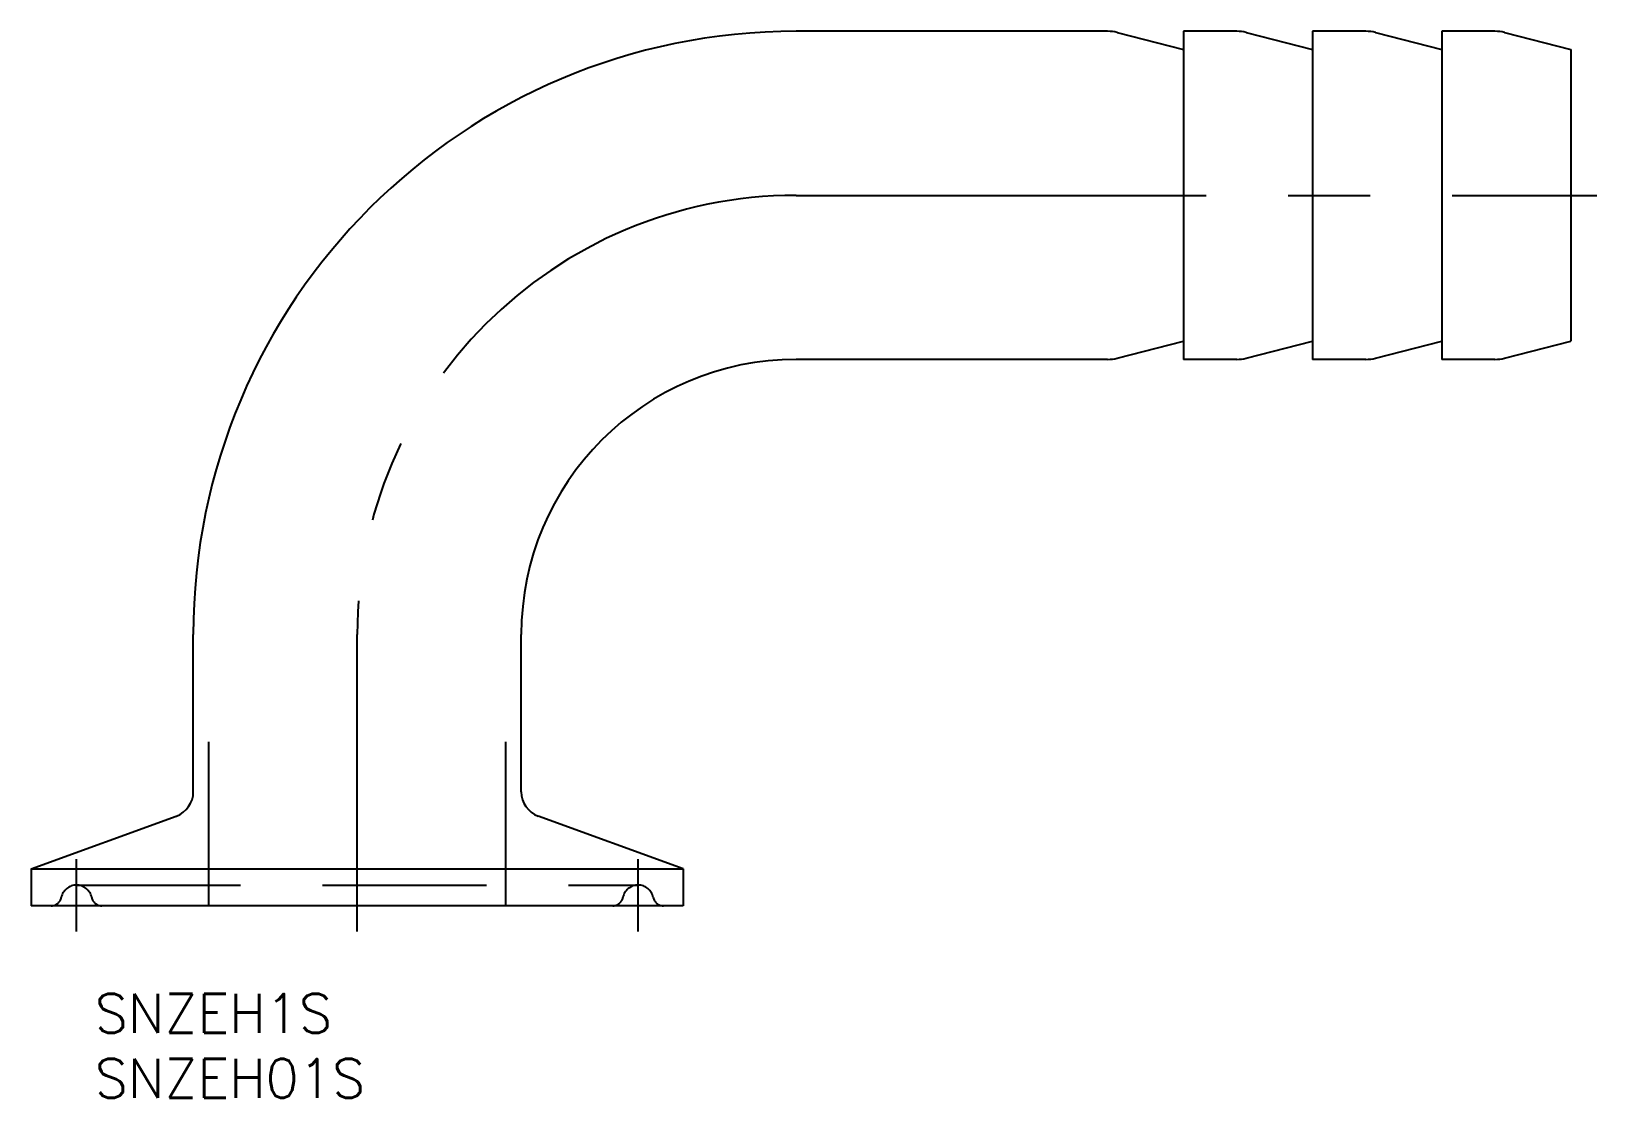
# Model space of a CAD drawing. Extents: x -25 to 96, y -15 to 68.
import ezdxf

# ---------------------------------------------------------------- set-up
doc = ezdxf.new("R2010")
doc.units = 0
doc.linetypes.add('CENTER', pattern=[50.8, 31.75, -6.35, 6.35, -6.35])
doc.linetypes.add('DASHED', pattern=[19.05, 12.7, -6.35])
doc.layers.get('0').update_dxf_attribs({"linetype": 'CONTINUOUS'})
doc.layers.add('CENTER', color=1, linetype='CENTER')
doc.styles.get("Standard").update_dxf_attribs({"font": 'txt.shx', "height": 3, "bigfont": 'bigfont.shx'})

msp = doc.modelspace()

# ---------------------------------------------------------------- linework, layer by layer
at = {"color": 7, "linetype": 'CONTINUOUS'}
for p, q in [((58.12, 67.7), (34, 67.7)), ((58.86, 67.61), (64, 66.3)), ((64, 67.7), (64, 42.3)), ((68.12, 67.7), (64, 67.7)), ((68.86, 67.61), (74, 66.3)), ((74, 67.7), (74, 42.3)), ((78.12, 67.7), (74, 67.7)), ((78.86, 67.61), (84, 66.3)), ((84, 67.7), (84, 42.3)), ((88.12, 67.7), (84, 67.7)), ((88.86, 67.61), (94, 66.3)), ((94, 66.3), (94, 43.7)), ((58.86, 42.39), (64, 43.7)), ((68.86, 42.39), (74, 43.7)), ((78.86, 42.39), (84, 43.7)), ((88.86, 42.39), (94, 43.7)), ((58.12, 42.3), (34, 42.3)), ((68.12, 42.3), (64, 42.3)), ((78.12, 42.3), (74, 42.3)), ((88.12, 42.3), (84, 42.3)), ((-12.7, 8.82), (-12.7, 21)), ((12.7, 8.82), (12.7, 21)), ((-25.25, 2.85), (-14.02, 6.94)), ((25.25, 2.85), (14.02, 6.94)), ((-25.25, 2.85), (25.25, 2.85)), ((-25.25, 2.85), (-25.25, 0)), ((25.25, 2.85), (25.25, 0)), ((25.25, 0), (-25.25, 0))]:
    msp.add_line(p, q, dxfattribs=at)
at = {"color": 3, "linetype": 'DASHED'}
for p, q in [((-11.5, 0), (-11.5, 14.91)), ((11.5, 0), (11.5, 14.91)), ((-21.75, 1.6), (21.75, 1.6))]:
    msp.add_line(p, q, dxfattribs=at)
at = {"color": 7, "linetype": 'CONTINUOUS'}
for centre, radius, start, end in [((34, 21), 46.7, 90, 180), ((58.12, 64.7), 3, 75.7189, 90), ((68.12, 64.7), 3, 75.7189, 90), ((78.12, 64.7), 3, 75.7189, 90), ((88.12, 64.7), 3, 75.7189, 90), ((34, 21), 21.3, 90, 180), ((58.12, 45.3), 3, 270, 284.2811), ((68.12, 45.3), 3, 270, 284.2811), ((78.12, 45.3), 3, 270, 284.2811), ((88.12, 45.3), 3, 270, 284.2811), ((-14.7, 8.82), 2, 290, 0), ((14.7, 8.82), 2, 180, 250)]:
    msp.add_arc(centre, radius, start, end, dxfattribs=at)
at = {"color": 3, "linetype": 'DASHED'}
for centre, radius, start, end in [((-21.75, 0.4), 1.2, 11.537, 168.463), ((21.75, 0.4), 1.2, 11.537, 168.463), ((-23.71, 0.8), 0.8, 270, 348.463), ((-19.79, 0.8), 0.8, 191.537, 270), ((19.79, 0.8), 0.8, 270, 348.463), ((23.71, 0.8), 0.8, 191.537, 270)]:
    msp.add_arc(centre, radius, start, end, dxfattribs=at)
at = {"layer": 'CENTER', "color": 1, "linetype": 'CENTER'}
for p, q in [((34, 55), (96, 55)), ((0, -2), (0, 21)), ((-21.75, -2), (-21.75, 3.6)), ((21.75, -2), (21.75, 3.6))]:
    msp.add_line(p, q, dxfattribs=at)
msp.add_arc((34, 21), 34, 90, 180, dxfattribs=at)

# ---------------------------------------------------------------- texts
at = {"color": 7, "linetype": 'CONTINUOUS'}
for s, p in [('SNZEH1S', (-20.34, -9.83)), ('SNZEH01S', (-20.34, -14.86))]:
    msp.add_text(s, height=3, dxfattribs=at).set_placement(p)

doc.saveas('drawing.dxf')
